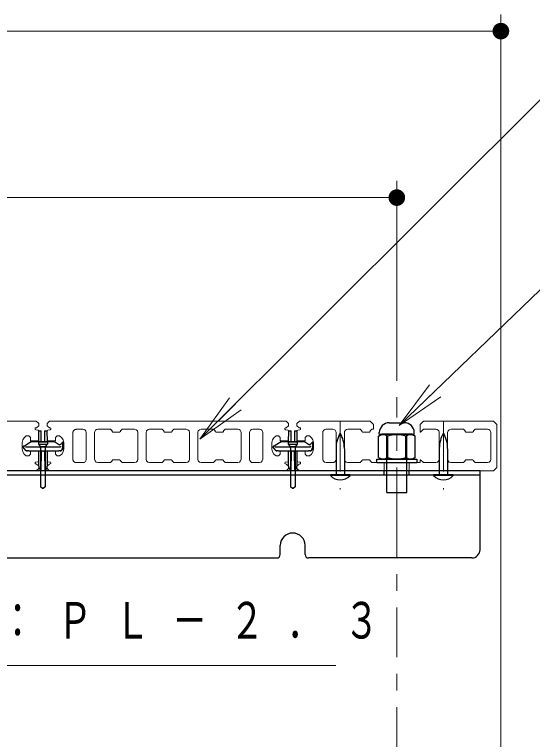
# Model space of a CAD drawing. Units: millimetres on the paper. Extents: x -385 to 15, y -594 to 267.
# Drawn here: x -77.4 to -46.3, y 158.03 to 201.59 of the extents above; entities that cross this region are included whole.
import ezdxf

# ---------------------------------------------------------------- set-up
doc = ezdxf.new("R2010")
doc.units = ezdxf.units.MM
doc.linetypes.add('USER1', pattern=[4.5, 2.5, -2])
doc.linetypes.add('USER2', pattern=[6, 3, -1, 1, -1])
doc.layers.add('1_10', color=7, linetype='Continuous', lineweight=25)
doc.styles.add('ＭＳ ゴシック', font='')
doc.styles.get('ＭＳ ゴシック').set_extended_font_data('MS Gothic')

# ---------------------------------------------------------------- blocks, each defined once
blk = doc.blocks.new('filled_dot')
at = {"color": 0, "linetype": 'Continuous', "lineweight": -2, "const_width": 1.25}
blk.add_lwpolyline([(-0.625, 0, 1), (0.625, 0, 1)], format="xyb", close=True, dxfattribs=at)

msp = doc.modelspace()

# ---------------------------------------------------------------- linework, layer by layer
at = {"layer": '1_10', "lineweight": 13}
for p, q in [((-48.196, 144.984), (-48.196, 201.586)), ((-148.196, 200.586), (-48.196, 200.586)), ((-54.446, 179.587), (-54.446, 191.586)), ((-141.946, 190.586), (-54.446, 190.586)), ((-54.309, 176.894), (-52.493, 179.333)), ((-54.309, 176.894), (-52.146, 178.972)), ((-51.8, 178.612), (-54.309, 176.894)), ((-66.267, 176.074), (-64.497, 178.547)), ((-66.267, 176.074), (-64.143, 178.193)), ((-63.79, 177.839), (-66.267, 176.074)), ((-75.946, 174.514), (-75.88, 174.237)), ((-75.446, 174.514), (-75.512, 174.237)), ((-60.946, 174.514), (-60.88, 174.237)), ((-60.446, 174.514), (-60.512, 174.237)), ((-75.799, 174.214), (-75.851, 174.214)), ((-75.592, 174.214), (-75.541, 174.214)), ((-60.799, 174.214), (-60.851, 174.214)), ((-60.592, 174.214), (-60.541, 174.214))]:
    msp.add_line(p, q, dxfattribs=at)
at = {"layer": '1_10', "linetype": 'USER2', "lineweight": 13}
for p, q in [((-54.446, 171.38), (-54.446, 178.587)), ((-57.846, 177.126), (-57.846, 173.047)), ((-51.646, 177.126), (-51.646, 173.047)), ((-54.446, 120.967), (-54.446, 173.054))]:
    msp.add_line(p, q, dxfattribs=at)
at = {"layer": '1_10', "color": 40, "lineweight": 13}
for p, q in [((-60.296, 177.164), (-56.046, 177.164)), ((-55.846, 176.964), (-56.046, 177.164)), ((-55.846, 176.664), (-55.846, 176.964)), ((-52.846, 177.164), (-53.046, 176.964)), ((-53.046, 176.489), (-53.046, 176.964)), ((-52.846, 177.164), (-48.646, 177.164)), ((-48.646, 177.164), (-48.446, 176.964)), ((-48.446, 176.964), (-48.446, 174.364)), ((-55.946, 176.664), (-55.846, 176.664)), ((-53.021, 176.489), (-53.046, 176.489)), ((-55.946, 174.664), (-55.196, 174.664)), ((-55.196, 174.664), (-55.196, 174.164)), ((-53.046, 174.664), (-53.696, 174.664)), ((-53.696, 174.664), (-53.696, 174.164)), ((-53.021, 174.839), (-53.046, 174.839)), ((-53.046, 174.664), (-53.046, 174.839)), ((-53.021, 174.839), (-52.846, 174.664)), ((-48.646, 174.164), (-48.446, 174.364)), ((-55.196, 174.164), (-60.296, 174.164)), ((-48.646, 174.164), (-53.696, 174.164))]:
    msp.add_line(p, q, dxfattribs=at)
at = {"layer": '1_10'}
for p, q in [((-54.896, 177.064), (-53.996, 177.064)), ((-55.496, 176.364), (-55.496, 176.464)), ((-53.396, 176.364), (-53.396, 176.464)), ((-55.543, 176.25), (-55.346, 176.364)), ((-55.543, 174.978), (-55.543, 176.25)), ((-55.496, 176.364), (-53.396, 176.364)), ((-53.546, 176.364), (-55.346, 176.364)), ((-55.046, 172.864), (-55.046, 176.364)), ((-54.994, 174.978), (-54.994, 176.25)), ((-53.898, 174.978), (-53.898, 176.25)), ((-53.846, 172.864), (-53.846, 176.364)), ((-53.349, 176.25), (-53.546, 176.364)), ((-53.349, 174.978), (-53.349, 176.25)), ((-58.096, 175.501), (-58.096, 173.934)), ((-57.596, 175.501), (-57.596, 173.934)), ((-51.896, 175.501), (-51.896, 173.934)), ((-51.396, 175.501), (-51.396, 173.934)), ((-55.646, 174.664), (-55.646, 174.864)), ((-55.646, 174.864), (-53.246, 174.864)), ((-55.646, 174.664), (-53.246, 174.664)), ((-55.543, 174.978), (-55.346, 174.864)), ((-53.546, 174.864), (-55.346, 174.864)), ((-53.349, 174.978), (-53.546, 174.864)), ((-53.246, 174.864), (-53.246, 174.664)), ((-55.046, 174.164), (-98.196, 174.164)), ((-57.256, 173.934), (-58.436, 173.934)), ((-58.436, 173.934), (-58.436, 173.884)), ((-57.256, 173.884), (-58.436, 173.884)), ((-57.256, 173.934), (-57.256, 173.884)), ((-55.196, 173.934), (-55.196, 174.164)), ((-49.446, 174.164), (-53.846, 174.164)), ((-53.696, 173.934), (-53.696, 174.164)), ((-51.056, 173.934), (-52.236, 173.934)), ((-52.236, 173.934), (-52.236, 173.884)), ((-51.056, 173.884), (-52.236, 173.884)), ((-51.056, 173.934), (-51.056, 173.884)), ((-55.046, 172.864), (-53.846, 172.864))]:
    msp.add_line(p, q, dxfattribs=at)
at = {"layer": '1_10', "color": 14}
for p, q in [((-75.945, 175.962), (-75.935, 176.535)), ((-75.905, 176.564), (-75.796, 176.564)), ((-75.796, 175.962), (-75.796, 176.564)), ((-75.596, 176.564), (-75.487, 176.564)), ((-75.596, 176.564), (-75.596, 175.962)), ((-75.457, 176.535), (-75.447, 175.962)), ((-60.945, 175.962), (-60.935, 176.535)), ((-60.905, 176.564), (-60.796, 176.564)), ((-60.796, 175.962), (-60.796, 176.564)), ((-60.596, 176.564), (-60.487, 176.564)), ((-60.596, 176.564), (-60.596, 175.962)), ((-60.457, 176.535), (-60.447, 175.962)), ((-76.8, 175.672), (-76.896, 175.614)), ((-76.696, 175.364), (-76.896, 175.614)), ((-76.799, 175.614), (-76.896, 175.614)), ((-76.8, 175.672), (-76.75, 175.702)), ((-76.396, 175.914), (-76.75, 175.702)), ((-76.743, 175.614), (-74.643, 175.614)), ((-76.396, 175.914), (-76.209, 175.935)), ((-74.996, 175.914), (-76.396, 175.914)), ((-76.209, 175.935), (-75.945, 175.964)), ((-75.946, 175.914), (-75.945, 175.962)), ((-75.796, 175.962), (-75.796, 175.914)), ((-75.596, 175.914), (-75.596, 175.962)), ((-75.183, 175.935), (-75.447, 175.964)), ((-75.447, 175.962), (-75.446, 175.914)), ((-75.183, 175.935), (-74.996, 175.914)), ((-74.696, 175.714), (-74.996, 175.914)), ((-74.641, 175.769), (-74.696, 175.714)), ((-74.641, 175.769), (-74.591, 175.819)), ((-74.496, 175.914), (-74.591, 175.819)), ((-74.496, 175.464), (-74.496, 175.914)), ((-61.8, 175.672), (-61.896, 175.614)), ((-61.696, 175.364), (-61.896, 175.614)), ((-61.799, 175.614), (-61.896, 175.614)), ((-61.8, 175.672), (-61.75, 175.702)), ((-61.396, 175.914), (-61.75, 175.702)), ((-61.743, 175.614), (-59.643, 175.614)), ((-61.396, 175.914), (-61.209, 175.935)), ((-59.996, 175.914), (-61.396, 175.914)), ((-61.209, 175.935), (-60.945, 175.964)), ((-60.946, 175.914), (-60.945, 175.962)), ((-60.796, 175.962), (-60.796, 175.914)), ((-60.596, 175.914), (-60.596, 175.962)), ((-60.183, 175.935), (-60.447, 175.964)), ((-60.447, 175.962), (-60.446, 175.914)), ((-60.183, 175.935), (-59.996, 175.914)), ((-59.696, 175.714), (-59.996, 175.914)), ((-59.641, 175.769), (-59.696, 175.714)), ((-59.641, 175.769), (-59.591, 175.819)), ((-59.496, 175.914), (-59.591, 175.819)), ((-59.496, 175.464), (-59.496, 175.914)), ((-76.546, 175.364), (-76.696, 175.364)), ((-76.69, 175.364), (-76.629, 175.364)), ((-76.546, 175.364), (-74.751, 175.364)), ((-75.946, 175.317), (-75.946, 175.364)), ((-75.946, 174.514), (-75.946, 175.317)), ((-75.799, 174.214), (-75.78, 175.316)), ((-75.779, 175.364), (-75.78, 175.316)), ((-75.612, 175.316), (-75.613, 175.364)), ((-75.612, 175.316), (-75.592, 174.214)), ((-75.446, 175.364), (-75.446, 175.317)), ((-75.446, 175.317), (-75.446, 174.514)), ((-74.596, 175.364), (-74.751, 175.364)), ((-74.663, 175.364), (-74.602, 175.364)), ((-74.596, 175.364), (-74.496, 175.464)), ((-74.496, 175.464), (-74.591, 175.464)), ((-61.546, 175.364), (-61.696, 175.364)), ((-61.69, 175.364), (-61.629, 175.364)), ((-61.546, 175.364), (-59.751, 175.364)), ((-60.946, 175.317), (-60.946, 175.364)), ((-60.946, 174.514), (-60.946, 175.317)), ((-60.799, 174.214), (-60.78, 175.316)), ((-60.779, 175.364), (-60.78, 175.316)), ((-60.612, 175.316), (-60.613, 175.364)), ((-60.612, 175.316), (-60.592, 174.214)), ((-60.446, 175.364), (-60.446, 175.317)), ((-60.446, 175.317), (-60.446, 174.514)), ((-59.596, 175.364), (-59.751, 175.364)), ((-59.663, 175.364), (-59.602, 175.364)), ((-59.596, 175.364), (-59.496, 175.464)), ((-59.496, 175.464), (-59.591, 175.464))]:
    msp.add_line(p, q, dxfattribs=at)
at = {"layer": '1_10', "color": 4}
for p, q in [((-75.971, 175.914), (-75.971, 175.764)), ((-75.971, 175.914), (-75.421, 175.914)), ((-75.971, 175.764), (-75.896, 175.689)), ((-75.971, 175.764), (-75.421, 175.764)), ((-75.837, 175.63), (-75.555, 175.63)), ((-75.837, 175.547), (-75.837, 173.204)), ((-75.555, 175.547), (-75.555, 173.204)), ((-75.421, 175.764), (-75.496, 175.689)), ((-75.421, 175.914), (-75.421, 175.764)), ((-60.971, 175.914), (-60.971, 175.764)), ((-60.971, 175.914), (-60.421, 175.914)), ((-60.971, 175.764), (-60.896, 175.689)), ((-60.971, 175.764), (-60.421, 175.764)), ((-60.837, 175.63), (-60.555, 175.63)), ((-60.837, 175.547), (-60.837, 173.204)), ((-60.555, 175.547), (-60.555, 173.204)), ((-60.421, 175.764), (-60.496, 175.689)), ((-60.421, 175.914), (-60.421, 175.764)), ((-75.714, 173.118), (-75.837, 173.204)), ((-75.696, 173.114), (-75.714, 173.118)), ((-75.678, 173.118), (-75.696, 173.114)), ((-75.555, 173.204), (-75.678, 173.118)), ((-60.714, 173.118), (-60.837, 173.204)), ((-60.696, 173.114), (-60.714, 173.118)), ((-60.678, 173.118), (-60.696, 173.114)), ((-60.555, 173.204), (-60.678, 173.118))]:
    msp.add_line(p, q, dxfattribs=at)
at = {"layer": '1_10', "color": 190}
for p, q in [((-49.446, 174.164), (-146.946, 174.164)), ((-146.946, 173.934), (-49.446, 173.934)), ((-49.446, 169.434), (-49.446, 174.164)), ((-61.446, 169.134), (-61.446, 169.684)), ((-59.946, 169.134), (-59.946, 169.684)), ((-134.746, 168.934), (-61.646, 168.934)), ((-49.946, 168.934), (-59.746, 168.934))]:
    msp.add_line(p, q, dxfattribs=at)
at = {"layer": '1_10', "color": 190, "linetype": 'USER1', "lineweight": 13}
msp.add_line((-49.446, 173.934), (-146.946, 173.934), dxfattribs=at)
at = {"layer": '1_10', "lineweight": 13}
for points in [[(-66.267, 176.074), (-45.321, 196.976), (-12.15, 196.976)], [(-54.309, 176.894), (-45.312, 185.539), (-15.183, 185.539)], [(-95.95, 169.794), (-88.458, 162.466), (-58.106, 162.466)]]:
    msp.add_lwpolyline(points, dxfattribs=at)
at = {"layer": '1_10', "color": 40, "lineweight": 13}
for points in [[(-90.296, 174.164), (-76.096, 174.164), (-75.946, 174.314), (-75.946, 174.44), (-75.951, 174.462), (-75.965, 174.479), (-76.063, 174.558), (-76.071, 174.563), (-76.08, 174.567), (-76.135, 174.583), (-76.161, 174.601), (-76.171, 174.632), (-76.171, 174.648), (-76.158, 174.682), (-76.125, 174.698), (-75.992, 174.71), (-75.959, 174.726), (-75.946, 174.76), (-75.946, 175.339), (-75.971, 175.364), (-76.421, 175.364), (-76.446, 175.339), (-76.446, 175.164), (-76.546, 175.064), (-76.696, 175.064), (-76.825, 175.165), (-76.912, 175.304), (-76.946, 175.464), (-76.946, 175.864), (-76.912, 176.024), (-76.825, 176.163), (-76.696, 176.264), (-76.546, 176.264), (-76.446, 176.164), (-76.446, 175.989), (-76.421, 175.964), (-75.971, 175.964), (-75.946, 175.989), (-75.946, 176.568), (-75.959, 176.602), (-75.992, 176.618), (-76.125, 176.63), (-76.158, 176.646), (-76.171, 176.68), (-76.171, 176.696), (-76.161, 176.727), (-76.135, 176.745), (-76.08, 176.761), (-76.071, 176.765), (-76.063, 176.77), (-75.965, 176.849), (-75.951, 176.866), (-75.946, 176.888), (-75.946, 177.014), (-76.096, 177.164), (-90.296, 177.164)], [(-60.296, 174.164), (-60.446, 174.314), (-60.446, 174.44), (-60.441, 174.462), (-60.427, 174.479), (-60.329, 174.558), (-60.321, 174.563), (-60.312, 174.567), (-60.257, 174.583), (-60.231, 174.601), (-60.221, 174.632), (-60.221, 174.648), (-60.234, 174.682), (-60.267, 174.698), (-60.4, 174.71), (-60.433, 174.726), (-60.446, 174.76), (-60.446, 175.339), (-60.421, 175.364), (-59.971, 175.364), (-59.946, 175.339), (-59.946, 175.164), (-59.846, 175.064), (-59.696, 175.064), (-59.567, 175.165), (-59.48, 175.304), (-59.446, 175.464), (-59.446, 175.864), (-59.48, 176.024), (-59.567, 176.163), (-59.696, 176.264), (-59.846, 176.264), (-59.946, 176.164), (-59.946, 175.989), (-59.971, 175.964), (-60.421, 175.964), (-60.446, 175.989), (-60.446, 176.568), (-60.433, 176.602), (-60.4, 176.618), (-60.267, 176.63), (-60.234, 176.646), (-60.221, 176.68), (-60.221, 176.696), (-60.231, 176.727), (-60.257, 176.745), (-60.312, 176.761), (-60.321, 176.765), (-60.329, 176.77), (-60.427, 176.849), (-60.441, 176.866), (-60.446, 176.888), (-60.446, 177.014), (-60.296, 177.164)], [(-55.946, 176.664), (-56.046, 176.564), (-56.046, 176.539), (-56.096, 176.489), (-56.496, 176.489), (-56.546, 176.539), (-56.546, 176.564), (-56.646, 176.664), (-57.396, 176.664), (-57.473, 176.649), (-57.537, 176.605), (-57.581, 176.541), (-57.596, 176.464), (-57.596, 174.864)], [(-52.846, 174.664), (-52.096, 174.664), (-51.996, 174.691), (-51.923, 174.764), (-51.896, 174.864), (-51.896, 176.464), (-51.899, 176.499), (-51.908, 176.532), (-51.923, 176.564), (-51.943, 176.593), (-51.967, 176.617), (-51.996, 176.637), (-52.028, 176.652), (-52.061, 176.661), (-52.096, 176.664), (-52.846, 176.664), (-53.021, 176.489)], [(-57.596, 174.864), (-57.569, 174.764), (-57.496, 174.691), (-57.396, 174.664), (-56.646, 174.664), (-56.546, 174.764), (-56.546, 174.789), (-56.496, 174.839), (-56.096, 174.839), (-56.046, 174.789), (-56.046, 174.764), (-55.946, 174.664)]]:
    msp.add_lwpolyline(points, dxfattribs=at)
for points in [[(-75.267, 174.698), (-75.234, 174.682), (-75.221, 174.648), (-75.221, 174.632), (-75.231, 174.601), (-75.257, 174.583), (-75.312, 174.567), (-75.321, 174.563), (-75.329, 174.558), (-75.427, 174.479), (-75.441, 174.462), (-75.446, 174.44), (-75.446, 174.314), (-75.296, 174.164), (-61.096, 174.164), (-60.946, 174.314), (-60.946, 174.44), (-60.951, 174.462), (-60.965, 174.479), (-61.063, 174.558), (-61.071, 174.563), (-61.08, 174.567), (-61.135, 174.583), (-61.161, 174.601), (-61.171, 174.632), (-61.171, 174.648), (-61.158, 174.682), (-61.125, 174.698), (-60.992, 174.71), (-60.959, 174.726), (-60.946, 174.76), (-60.946, 175.339), (-60.971, 175.364), (-61.421, 175.364), (-61.446, 175.339), (-61.446, 175.164), (-61.546, 175.064), (-61.696, 175.064), (-61.825, 175.165), (-61.912, 175.304), (-61.946, 175.464), (-61.946, 175.864), (-61.912, 176.024), (-61.825, 176.163), (-61.696, 176.264), (-61.546, 176.264), (-61.446, 176.164), (-61.446, 175.989), (-61.421, 175.964), (-60.971, 175.964), (-60.946, 175.989), (-60.946, 176.568), (-60.959, 176.602), (-60.992, 176.618), (-61.125, 176.63), (-61.158, 176.646), (-61.171, 176.68), (-61.171, 176.696), (-61.161, 176.727), (-61.135, 176.745), (-61.08, 176.761), (-61.071, 176.765), (-61.063, 176.77), (-60.965, 176.849), (-60.951, 176.866), (-60.946, 176.888), (-60.946, 177.014), (-61.096, 177.164), (-75.296, 177.164), (-75.446, 177.014), (-75.446, 176.888), (-75.441, 176.866), (-75.427, 176.849), (-75.329, 176.77), (-75.321, 176.765), (-75.312, 176.761), (-75.257, 176.745), (-75.231, 176.727), (-75.221, 176.696), (-75.221, 176.68), (-75.234, 176.646), (-75.267, 176.63), (-75.4, 176.618), (-75.433, 176.602), (-75.446, 176.568), (-75.446, 175.989), (-75.421, 175.964), (-74.971, 175.964), (-74.946, 175.989), (-74.946, 176.164), (-74.846, 176.264), (-74.696, 176.264), (-74.567, 176.163), (-74.48, 176.024), (-74.446, 175.864), (-74.446, 175.464), (-74.48, 175.304), (-74.567, 175.165), (-74.696, 175.064), (-74.846, 175.064), (-74.946, 175.164), (-74.946, 175.339), (-74.971, 175.364), (-75.421, 175.364), (-75.446, 175.339), (-75.446, 174.76), (-75.433, 174.726), (-75.4, 174.71)], [(-73.823, 174.709), (-73.851, 174.737), (-73.862, 174.753), (-73.872, 174.77), (-73.881, 174.787), (-73.887, 174.806), (-73.892, 174.825), (-73.895, 174.844), (-73.896, 174.864), (-73.896, 176.464), (-73.895, 176.484), (-73.892, 176.503), (-73.887, 176.522), (-73.881, 176.541), (-73.872, 176.558), (-73.862, 176.575), (-73.851, 176.591), (-73.823, 176.619), (-73.807, 176.63), (-73.79, 176.64), (-73.773, 176.649), (-73.754, 176.655), (-73.735, 176.66), (-73.716, 176.663), (-73.696, 176.664), (-73.296, 176.664), (-73.257, 176.66), (-73.219, 176.649), (-73.185, 176.63), (-73.155, 176.605), (-73.13, 176.575), (-73.111, 176.541), (-73.1, 176.503), (-73.096, 176.464), (-73.096, 174.864), (-73.1, 174.825), (-73.111, 174.787), (-73.13, 174.753), (-73.155, 174.723), (-73.185, 174.698), (-73.219, 174.679), (-73.257, 174.668), (-73.296, 174.664), (-73.696, 174.664), (-73.716, 174.665), (-73.735, 174.668), (-73.754, 174.673), (-73.773, 174.679), (-73.79, 174.688), (-73.807, 174.698)], [(-71.096, 176.489), (-71.046, 176.539), (-71.046, 176.564), (-70.946, 176.664), (-70.196, 176.664), (-70.096, 176.637), (-70.023, 176.564), (-69.996, 176.464), (-69.996, 174.864), (-70.023, 174.764), (-70.096, 174.691), (-70.196, 174.664), (-70.946, 174.664), (-71.046, 174.764), (-71.046, 174.789), (-71.096, 174.839), (-71.496, 174.839), (-71.546, 174.789), (-71.546, 174.764), (-71.646, 174.664), (-72.396, 174.664), (-72.496, 174.691), (-72.569, 174.764), (-72.596, 174.864), (-72.596, 176.464), (-72.581, 176.541), (-72.537, 176.605), (-72.473, 176.649), (-72.396, 176.664), (-71.646, 176.664), (-71.546, 176.564), (-71.546, 176.539), (-71.496, 176.489)], [(-67.096, 176.664), (-66.996, 176.637), (-66.923, 176.564), (-66.896, 176.464), (-66.896, 174.864), (-66.923, 174.764), (-66.996, 174.691), (-67.096, 174.664), (-67.846, 174.664), (-67.946, 174.764), (-67.946, 174.789), (-67.996, 174.839), (-68.396, 174.839), (-68.446, 174.789), (-68.446, 174.764), (-68.546, 174.664), (-69.296, 174.664), (-69.396, 174.691), (-69.469, 174.764), (-69.496, 174.864), (-69.496, 176.464), (-69.493, 176.499), (-69.484, 176.532), (-69.469, 176.564), (-69.449, 176.593), (-69.425, 176.617), (-69.396, 176.637), (-69.364, 176.652), (-69.331, 176.661), (-69.296, 176.664), (-68.546, 176.664), (-68.446, 176.564), (-68.446, 176.539), (-68.396, 176.489), (-67.996, 176.489), (-67.946, 176.539), (-67.946, 176.564), (-67.846, 176.664)], [(-63.796, 174.864), (-63.823, 174.764), (-63.896, 174.691), (-63.996, 174.664), (-64.746, 174.664), (-64.846, 174.764), (-64.846, 174.789), (-64.896, 174.839), (-65.296, 174.839), (-65.346, 174.789), (-65.346, 174.764), (-65.446, 174.664), (-66.196, 174.664), (-66.296, 174.691), (-66.369, 174.764), (-66.396, 174.864), (-66.396, 176.464), (-66.369, 176.564), (-66.296, 176.637), (-66.196, 176.664), (-65.446, 176.664), (-65.346, 176.564), (-65.346, 176.539), (-65.296, 176.489), (-64.896, 176.489), (-64.846, 176.539), (-64.846, 176.564), (-64.746, 176.664), (-63.996, 176.664), (-63.919, 176.649), (-63.855, 176.605), (-63.811, 176.541), (-63.796, 176.464)], [(-63.096, 176.664), (-62.696, 176.664), (-62.619, 176.649), (-62.555, 176.605), (-62.511, 176.541), (-62.496, 176.464), (-62.496, 174.864), (-62.523, 174.764), (-62.596, 174.691), (-62.696, 174.664), (-63.096, 174.664), (-63.173, 174.679), (-63.237, 174.723), (-63.281, 174.787), (-63.296, 174.864), (-63.296, 176.464), (-63.281, 176.541), (-63.237, 176.605), (-63.173, 176.649)], [(-58.296, 176.664), (-58.696, 176.664), (-58.773, 176.649), (-58.837, 176.605), (-58.881, 176.541), (-58.896, 176.464), (-58.896, 174.864), (-58.869, 174.764), (-58.796, 174.691), (-58.696, 174.664), (-58.296, 174.664), (-58.219, 174.679), (-58.155, 174.723), (-58.111, 174.787), (-58.096, 174.864), (-58.096, 176.464), (-58.111, 176.541), (-58.155, 176.605), (-58.219, 176.649)], [(-50.296, 176.489), (-50.346, 176.539), (-50.346, 176.564), (-50.446, 176.664), (-51.196, 176.664), (-51.296, 176.637), (-51.369, 176.564), (-51.396, 176.464), (-51.396, 174.864), (-51.369, 174.764), (-51.296, 174.691), (-51.196, 174.664), (-50.446, 174.664), (-50.346, 174.764), (-50.346, 174.789), (-50.296, 174.839), (-49.896, 174.839), (-49.846, 174.789), (-49.846, 174.764), (-49.746, 174.664), (-48.996, 174.664), (-48.896, 174.691), (-48.823, 174.764), (-48.796, 174.864), (-48.796, 176.464), (-48.811, 176.541), (-48.855, 176.605), (-48.919, 176.649), (-48.996, 176.664), (-49.746, 176.664), (-49.846, 176.564), (-49.846, 176.539), (-49.896, 176.489)]]:
    msp.add_lwpolyline(points, close=True, dxfattribs=at)
at = {"layer": '1_10'}
for centre, radius, start, end in [((-54.896, 176.464), 0.6, 90, 180), ((-53.996, 176.464), 0.6, 0, 90), ((-56.294, 175.518), 1.802, 149.4587, 180), ((-59.398, 175.518), 1.802, 0, 30.5413), ((-50.094, 175.518), 1.802, 149.4587, 180), ((-53.198, 175.518), 1.802, 0, 30.5413), ((-55.269, 175.85), 0.486, 55.6159, 124.3841), ((-54.446, 174.52), 1.815, 72.4121, 107.5879), ((-53.623, 175.85), 0.486, 55.6159, 124.3841), ((-55.269, 175.378), 0.486, 235.6159, 304.3841), ((-54.446, 176.708), 1.815, 252.4121, 287.5879), ((-53.623, 175.378), 0.486, 235.6159, 304.3841), ((-57.846, 174.423), 0.799, 222.4359, 317.5641), ((-51.646, 174.423), 0.799, 222.4359, 317.5641)]:
    msp.add_arc(centre, radius, start, end, dxfattribs=at)
at = {"layer": '1_10', "color": 14}
for centre, start, end in [((-75.905, 176.534), 90, 179), ((-75.487, 176.534), 1, 90), ((-60.905, 176.534), 90, 179), ((-60.487, 176.534), 1, 90)]:
    msp.add_arc(centre, 0.03, start, end, dxfattribs=at)
at = {"layer": '1_10', "color": 4}
for centre, start, end in [((-76.037, 175.547), 0, 45), ((-75.355, 175.547), 135, 180), ((-61.037, 175.547), 0, 45), ((-60.355, 175.547), 135, 180)]:
    msp.add_arc(centre, 0.2, start, end, dxfattribs=at)
at = {"layer": '1_10', "lineweight": 13}
for centre, start, end in [((-75.851, 174.244), 193.407, 270), ((-75.541, 174.244), 270, 346.593), ((-60.851, 174.244), 193.407, 270), ((-60.541, 174.244), 270, 346.593)]:
    msp.add_arc(centre, 0.03, start, end, dxfattribs=at)
at = {"layer": '1_10', "color": 190}
for centre, radius, start, end in [((-60.696, 169.684), 0.75, 0, 180), ((-61.646, 169.134), 0.2, 270, 0), ((-59.746, 169.134), 0.2, 180, 270), ((-49.946, 169.434), 0.5, 270, 0)]:
    msp.add_arc(centre, radius, start, end, dxfattribs=at)
at = {"layer": '1_10', "color": 14}
for points in [[(-74.593, 175.615), (-74.594, 175.615), (-74.595, 175.615), (-74.596, 175.615), (-74.597, 175.615), (-74.598, 175.614), (-74.599, 175.614), (-74.6, 175.614), (-74.601, 175.614), (-74.602, 175.614), (-74.603, 175.614), (-74.604, 175.614), (-74.605, 175.614), (-74.606, 175.614), (-74.607, 175.614), (-74.608, 175.614), (-74.609, 175.614), (-74.611, 175.614), (-74.612, 175.614), (-74.613, 175.614), (-74.614, 175.614), (-74.615, 175.614), (-74.616, 175.614), (-74.617, 175.614), (-74.618, 175.614), (-74.619, 175.614), (-74.62, 175.614), (-74.621, 175.614), (-74.622, 175.614), (-74.623, 175.614), (-74.624, 175.614), (-74.625, 175.614), (-74.626, 175.614), (-74.627, 175.614), (-74.628, 175.614), (-74.629, 175.614), (-74.63, 175.614), (-74.631, 175.614), (-74.632, 175.614), (-74.633, 175.614), (-74.634, 175.614), (-74.635, 175.614), (-74.636, 175.614), (-74.637, 175.614), (-74.638, 175.614), (-74.639, 175.614), (-74.64, 175.614), (-74.641, 175.614), (-74.642, 175.614)], [(-59.593, 175.615), (-59.594, 175.615), (-59.595, 175.615), (-59.596, 175.615), (-59.597, 175.615), (-59.598, 175.614), (-59.599, 175.614), (-59.6, 175.614), (-59.601, 175.614), (-59.602, 175.614), (-59.603, 175.614), (-59.604, 175.614), (-59.605, 175.614), (-59.606, 175.614), (-59.607, 175.614), (-59.608, 175.614), (-59.609, 175.614), (-59.611, 175.614), (-59.612, 175.614), (-59.613, 175.614), (-59.614, 175.614), (-59.615, 175.614), (-59.616, 175.614), (-59.617, 175.614), (-59.618, 175.614), (-59.619, 175.614), (-59.62, 175.614), (-59.621, 175.614), (-59.622, 175.614), (-59.623, 175.614), (-59.624, 175.614), (-59.625, 175.614), (-59.626, 175.614), (-59.627, 175.614), (-59.628, 175.614), (-59.629, 175.614), (-59.63, 175.614), (-59.631, 175.614), (-59.632, 175.614), (-59.633, 175.614), (-59.634, 175.614), (-59.635, 175.614), (-59.636, 175.614), (-59.637, 175.614), (-59.638, 175.614), (-59.639, 175.614), (-59.64, 175.614), (-59.641, 175.614), (-59.642, 175.614)]]:
    msp.add_open_spline(points, degree=3, knots=[0, 0, 0, 0, 1, 1, 1, 2, 2, 2, 3, 3, 3, 4, 4, 4, 5, 5, 5, 6, 6, 6, 7, 7, 7, 8, 8, 8, 9, 9, 9, 10, 10, 10, 11, 11, 11, 12, 12, 12, 13, 13, 13, 14, 14, 14, 15, 15, 15, 16, 16, 16, 16], dxfattribs=at)

# ---------------------------------------------------------------- block references
at = {"layer": '1_10', "lineweight": 13, "xscale": 0.4, "yscale": 0.4, "rotation": 180}
for p in [(-48.196, 200.586), (-54.446, 190.586)]:
    msp.add_blockref('filled_dot', p, dxfattribs=at)

# ---------------------------------------------------------------- texts
at = {"layer": '1_10', "insert": (-88.599, 165.116), "char_height": 2.199, "attachment_point": 4, "style": 'ＭＳ ゴシック'}
msp.add_mtext('\\T1.64;\\W0.7;つなぎ：ＰＬ－２．３', dxfattribs=at)

doc.saveas('drawing.dxf')
